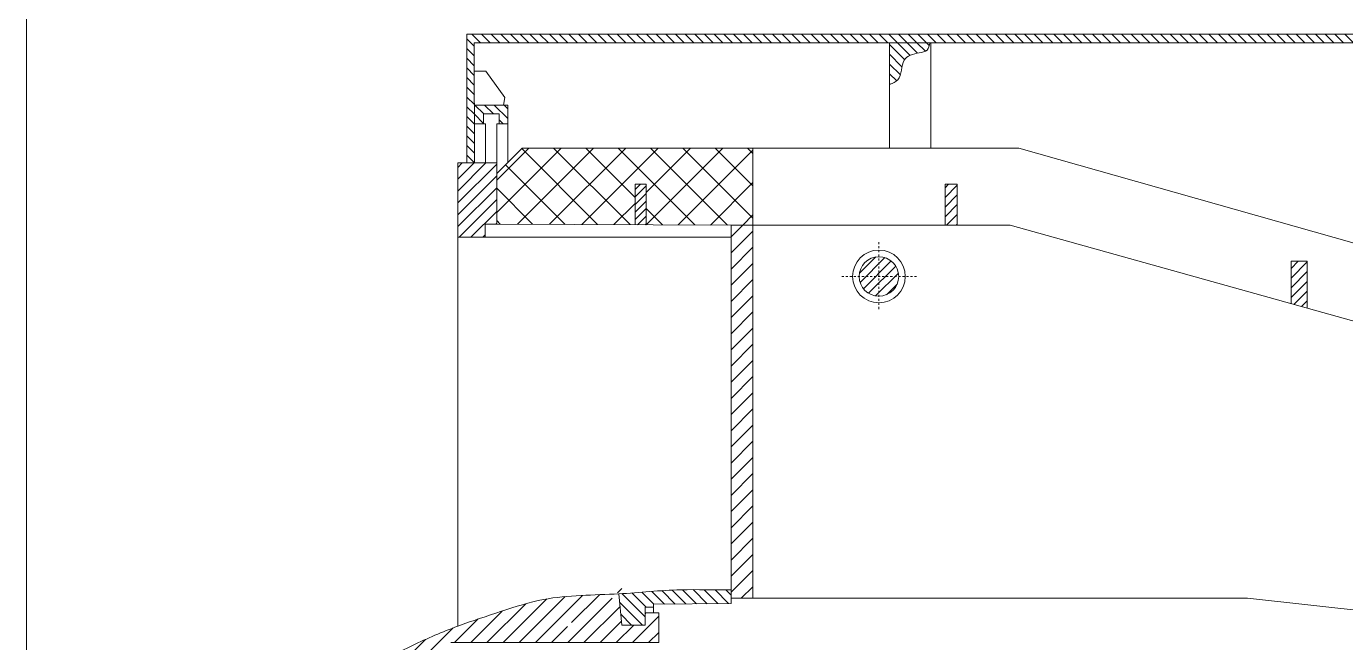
# Model space of a CAD drawing. Extents: x 0 to 420, y 0 to 297.
# Drawn here: x 0 to 65.2, y 203 to 233.4 of the extents above; entities that cross this region are included whole.
import ezdxf

# ---------------------------------------------------------------- set-up
doc = ezdxf.new("R2010")
doc.units = 0
doc.linetypes.add('ОСЕВАЯ', pattern=[50.79999999999998, 31.75, -6.349999999999997, 6.349999999999997, -6.349999999999997])
doc.layers.get('0').update_dxf_attribs({"linetype": 'CONTINUOUS'})
pattern_1 = [(135, (-22278.84894499822, -14110.31309145952), (-0.2395046625098725, -0.2395046625098724), [])]
pattern_2 = [(45, (-22278.84894499822, -14110.31309145952), (-0.3991744375164543, 0.3991744375164539), [])]
pattern_3 = [(45, (-22278.84894499822, -14110.31309145952), (-0.2395046625098725, 0.2395046625098724), [])]

msp = doc.modelspace()

# ---------------------------------------------------------------- hatches: boundary and pattern name
at = {"lineweight": 0, "ltscale": 0.0009}
h = msp.add_hatch(dxfattribs=at)
h.set_pattern_fill('ANSI31', color=256, scale=0.10668054865293, angle=90, style=0)
h.set_pattern_definition(pattern_1)
edge = h.paths.add_edge_path()
edge.add_line((21.75147055054186, 233.05491902394), (21.75218103228838, 226.6896855760914))
edge.add_line((21.75218103228679, 226.6896855760907), (22.13149412321229, 226.689685576094))
edge.add_line((22.13149412321491, 226.6896855760951), (22.11773746223696, 232.6255638223397))
edge.add_line((22.11773746223855, 232.6255638223396), (72.7366192477707, 232.6255638223376))
edge.add_spline(control_points=[(72.73661925049203, 232.625563832967), (72.77725214493535, 232.7669231052431), (72.80786797920234, 232.9097455042371), (72.83792438901605, 233.052649614723)], knot_values=[0.000219009574683, 0.000219009574683, 0.000219009574683, 0.000219009574683, 0.0039215877044403, 0.0039215877044403, 0.0039215877044403, 0.0039215877044403], degree=3, periodic=0)
edge.add_line((72.83792438899457, 233.0526496146496), (21.75147055054083, 233.05491902394))
at = {"lineweight": 0, "ltscale": 0.0007}
h = msp.add_hatch(dxfattribs=at)
h.set_pattern_fill('ANSI31', color=256, scale=0.10668054865293, angle=90, style=0)
h.set_pattern_definition(pattern_1)
edge = h.paths.add_edge_path()
edge.add_spline(control_points=[(42.63552590636379, 230.5713300704267), (42.79207525533638, 230.6294695488417), (43.29148023343168, 230.814939147628), (43.12356041552971, 231.8800866956144), (43.9478037556288, 232.1128580660113), (44.53808868057865, 232.1981419978909), (44.59300778690635, 232.4855647030194), (44.61975802752215, 232.6255638223352)], knot_values=[0, 0, 0, 0, 0.0039393094071484, 0.0125667129314772, 0.019530665393677, 0.0229632889664963, 0.026223040616836, 0.026223040616836, 0.026223040616836, 0.026223040616836], degree=3, periodic=0)
edge.add_line((44.61975802752625, 232.6255638223396), (42.63552590635993, 232.6255638223396))
edge.add_line((42.63552590635959, 232.6255638223396), (42.63552590636277, 230.5713300704282))
h = msp.add_hatch(dxfattribs=at)
h.set_pattern_fill('ANSI31', color=256, scale=0.10668054865293, angle=90, style=0)
h.set_pattern_definition(pattern_1)
h.paths.add_polyline_path([(22.12487526755205, 229.5456635948266), (22.12700399003722, 228.6271385611605), (22.57617583620834, 228.6271385611589), (22.57617583620834, 229.1137604616023), (23.34979098664485, 229.1137604616023), (23.34979098664485, 228.6271385611589), (23.7740046270153, 228.6271385611589), (23.7740046270153, 229.5456635948266)])
h = msp.add_hatch(dxfattribs=at)
h.set_pattern_fill('ANSI37', color=256, scale=0.3556018288431, angle=90, style=0)
h.set_pattern_definition([(135, (-22278.84894499822, -14110.31309145952), (-0.7983488750329087, -0.7983488750329079), []), (225, (-22278.84894499822, -14110.31309145952), (0.7983488750329087, -0.7983488750329079), [])])
h.paths.add_polyline_path([(24.48820550035544, 227.4233151465885), (23.22820255633474, 226.1730124057564), (23.22820255633474, 223.6724073180757), (30.06509387837287, 223.6416486632019), (30.06509387837287, 225.644839819629), (30.61171915605815, 225.644839819629), (30.60269606992461, 223.6392300317668), (34.80791412859332, 223.620311075059), (35.88116591066182, 223.620311075059), (35.88116591066182, 227.4233151465885)])
h = msp.add_hatch(dxfattribs=at)
h.set_pattern_fill('ANSI31', color=256, scale=0.13038733724247, style=0)
h.set_pattern_definition([(45, (-22278.84894499822, -14110.31309145952), (-0.2927279208453999, 0.2927279208453997), [])])
h.paths.add_polyline_path([(21.30829049978445, 223.0212078261514), (22.66308934429617, 223.0212078261528), (22.66308934429628, 223.6724073180757), (23.22820255633474, 223.6724073180757), (23.22820255633474, 226.6896855760922), (21.7514705505447, 226.6896855760922), (21.30829049978445, 226.6896855760922)])
h = msp.add_hatch(dxfattribs=at)
h.set_pattern_fill('ANSI31', color=256, scale=0.08297376006339, style=0)
h.set_pattern_definition([(45, (-22278.84894499822, -14110.31309145952), (-0.1862814041743453, 0.1862814041743452), [])])
h.paths.add_polyline_path([(30.61171915605815, 225.644839819629), (30.06509387837287, 225.644839819629), (30.06509387837287, 223.6416486632019), (30.60269606992461, 223.6392300317668)])
h = msp.add_hatch(dxfattribs=at)
h.set_pattern_fill('ANSI31', color=256, scale=0.10668054865293, style=0)
h.set_pattern_definition(pattern_3)
h.paths.add_polyline_path([(45.36990679578446, 223.620311075059), (45.97045966493545, 223.620311075059), (45.97045966493545, 225.6355809881268), (45.36990679578446, 225.6355809881268)])
h = msp.add_hatch(dxfattribs=at)
h.set_pattern_fill('ANSI31', color=256, scale=0.17780091442155, style=0)
h.set_pattern_definition(pattern_2)
h.paths.add_polyline_path([(34.8079141285948, 205.1884698477502), (35.88116591066182, 205.1884698477535), (35.88116591066182, 223.620311075059), (34.8079141285948, 223.620311075059), (34.8079141285948, 223.0212078261528)])
h = msp.add_hatch(dxfattribs=at)
h.set_pattern_fill('ANSI31', color=256, scale=0.10668054865293, style=0)
h.set_pattern_definition(pattern_3)
h.paths.add_polyline_path([(42.10717724758945, 221.0859395878427), (42.10717724758945, 222.0619285026711, 0.4142135623730991), (41.13118833276121, 221.0859395878427)])
h.paths.add_polyline_path([(43.08316616241779, 221.0859395878427, 0.4142135623730991), (42.10717724758945, 222.0619285026711), (42.10717724758945, 221.0859395878427)])
h.paths.add_polyline_path([(42.10717724758945, 221.0859395878427), (41.13118833276121, 221.0859395878427, 0.4142135623730991), (42.10717724758945, 220.1099506730144)])
h.paths.add_polyline_path([(43.08316616241779, 221.0859395878427), (42.10717724758945, 221.0859395878427), (42.10717724758945, 220.1099506730144, 0.4142135623730991)])
h = msp.add_hatch(dxfattribs=at)
h.set_pattern_fill('ANSI31', color=256, scale=0.10668054865293, style=0)
h.set_pattern_definition(pattern_3)
h.paths.add_polyline_path([(62.45998253533469, 219.7427749645465), (63.25858718329164, 219.5196293026885), (63.25858718329164, 221.8388232437805), (62.45998253533457, 221.8388232437805)])
h = msp.add_hatch(dxfattribs=at)
h.set_pattern_fill('ANSI31', color=256, scale=0.17780091442155, style=0)
h.set_pattern_definition(pattern_2)
edge = h.paths.add_edge_path()
edge.add_line((31.23209897600702, 203.0013920944622), (31.23209897600702, 204.4684998638182))
edge.add_line((31.23209897600702, 204.4684998638182), (30.55670745977784, 204.4684998638182))
edge.add_line((30.55670745977784, 204.4684998638182), (30.55670745977784, 203.8691527437275))
edge.add_line((30.55670745977773, 203.8691527437276), (29.40331499494778, 203.8691527437276))
edge.add_line((29.40331499494778, 203.8691527437276), (29.26195387720805, 205.4105116061327))
edge.add_spline(control_points=[(29.26195387720805, 205.4105116061327), (28.01731600755431, 205.3406729274908), (26.03186530210849, 205.3753064208418), (23.42405314394091, 204.536572642759), (21.24723753059345, 203.8265517966069), (19.20331731302247, 202.9606056954084), (17.364621339731, 201.9784203578257), (15.83905171114531, 200.9202721243288), (14.43287558152883, 199.7586851055258), (13.24689926888925, 198.6460245459756), (12.3282931746229, 197.3146926856589), (11.6276277153388, 196.0876347769472), (11.21573026189492, 194.6547694909662), (10.7736188367586, 193.5992667817099), (10.85808520095133, 192.8948865780504), (10.88063017755371, 192.7068799631032)], knot_values=[0.0468436609634293, 0.0468436609634305, 0.0468436609634305, 0.0468436609634305, 0.0782890578373258, 0.0965073315788045, 0.1157305303814971, 0.1363207385520895, 0.1525702440639309, 0.1684137107143928, 0.1831961993569697, 0.1987721109894029, 0.2092976362610911, 0.2240747581902496, 0.2341550930358186, 0.2472093856370924, 0.2519623269497524, 0.2519623269497524, 0.2519623269497524, 0.2519623269497524], degree=3, periodic=0)
edge.add_line((10.88063017755394, 192.7068799631037), (11.44824969678802, 192.7065528589476))
edge.add_spline(control_points=[(11.44824969678802, 192.7065528589482), (11.45082332854088, 193.0238658354586), (11.49698147947629, 193.7437437660527), (11.95959906958194, 194.978987526033), (12.51971672711238, 196.3374283214033), (13.41769337006656, 197.5004219654146), (14.26301117937384, 198.5179037534861), (15.19090383770367, 199.3412335744897), (16.24112077774282, 200.2567235485547), (17.37958062177392, 201.056183287489), (18.53695078608871, 201.8020578719094), (19.73402398970438, 202.3846329438327), (20.51692988525201, 202.7751737984867), (20.97042312543704, 203.0013920944601)], knot_values=[0, 0, 0, 0, 0.0080312036897872, 0.0180566078378178, 0.0331869887030378, 0.0450039860844837, 0.0550351602867587, 0.066643628709655, 0.0763222288249647, 0.0902913776430678, 0.1018034192855317, 0.1111224828723691, 0.1239517785072649, 0.1239517785072649, 0.1239517785072649, 0.1239517785072649], degree=3, periodic=0)
edge.add_line((20.97042312544033, 203.0013920944622), (31.23209897600702, 203.0013920944622))
h = msp.add_hatch(dxfattribs=at)
h.set_pattern_fill('ANSI31', color=256, scale=0.1185339429477, angle=90, style=0)
h.set_pattern_definition([(135, (-22278.84894499822, -14110.31309145952), (-0.2661162916776361, -0.266116291677636), [])])
edge = h.paths.add_edge_path()
edge.add_line((30.55670745977773, 204.7561800044952), (30.96508409224976, 204.7561800044952))
edge.add_line((30.96508409224976, 204.7561800044952), (30.96508409224976, 204.8974050587028))
edge.add_line((30.96508409224976, 204.897405058703), (34.80791412859162, 204.9340188303201))
edge.add_line((34.80791412859139, 204.9340188303201), (34.80791412859139, 205.1884698477502))
edge.add_line((34.80791412859139, 205.1884698477502), (34.80791412859162, 205.6115189824085))
edge.add_spline(control_points=[(34.8079141285948, 205.6115189824085), (33.97823635428768, 205.5881888608152), (32.12343643639781, 205.6842536413721), (30.28460126561083, 205.4678940336355), (29.26195387720827, 205.4105116061327)], knot_values=[0, 0, 0, 0, 0.0210067860181766, 0.0468436609634293, 0.0468436609634305, 0.0468436609634305, 0.0468436609634305], degree=3, periodic=0)
edge.add_line((29.26195387720827, 205.4105116061327), (29.40331499494778, 203.8691527437275))
edge.add_line((29.40331499494778, 203.8691527437276), (30.55670745977773, 203.8691527437276))
edge.add_line((30.55670745977773, 203.8691527437276), (30.55670745977773, 204.4684998638183))
edge.add_line((30.55670745977773, 204.4684998638182), (30.55670745977773, 204.7561800044952))

# ---------------------------------------------------------------- linework, layer by layer
at = {"lineweight": 0}
for p, q in [((0, 0), (0, 297.0000000000001)), ((21.7514705505447, 233.0549190239373), (72.88893497410595, 233.0526473486087)), ((21.7514705505447, 233.0549190239373), (21.75218103229122, 226.6896855760907)), ((22.11773746223878, 232.6255638223386), (72.73661924743396, 232.625563822337)), ((22.11773746223878, 232.625563822337), (22.1314941232198, 226.689685576094)), ((42.63552590636755, 227.4233151465903), (42.63552590636436, 232.625563822337)), ((44.6733563523968, 227.4233151465885), (44.6733563523968, 232.625563822337)), ((22.69078574518915, 231.2173546867351), (22.11773746223878, 231.2173546867372)), ((22.69078574518915, 231.2173546867351), (23.6363154436043, 229.9292377292185)), ((22.11773746223878, 229.5456635948266), (23.7740046270153, 229.5456635948266)), ((23.6363154436043, 229.9292377292185), (23.56769689266434, 229.545663594825)), ((23.7740046270153, 229.5456635948266), (23.7740046270153, 226.742308423945)), ((22.57617583620834, 229.1137604616023), (22.57617583620834, 228.6271385611589)), ((22.57617583620834, 229.1137604616023), (23.34979098664485, 229.1137604616023)), ((23.34979098664485, 229.1137604616023), (23.34979098664485, 228.6271385611589)), ((22.57617583620834, 228.6271385611589), (22.11773746223878, 228.6271385611605)), ((22.57617583620834, 228.6271385611589), (22.67792848215129, 228.6271385611589)), ((22.67792848215129, 228.6271385611589), (22.67792848215129, 226.6896855760924)), ((23.22820255633474, 228.6271385611589), (23.22820255633474, 226.6896855760924)), ((23.34979098664485, 228.6271385611589), (23.22820255633474, 228.6271385611589)), ((23.34979098664485, 228.6271385611589), (23.7740046270153, 228.6271385611589)), ((23.22820255633792, 226.1730124057598), (24.48820550035532, 227.4233151465885)), ((24.48820550035532, 227.4233151465885), (49.01251195004931, 227.4233151465885)), ((35.88116591066182, 227.4233151465885), (35.88116591066182, 205.1884698477535)), ((49.01251195004931, 227.4233151465885), (72.89372305117968, 220.6435807912305)), ((21.30829049978445, 226.6896855760924), (21.30829049978445, 203.8134748643049)), ((21.7514705505447, 226.6896855760924), (21.30829049978445, 226.6896855760924)), ((21.7514705505447, 226.6896855760924), (23.22820255633474, 226.6896855760924)), ((23.22820255633474, 226.6896855760924), (23.22820255633474, 223.6724073180757)), ((30.06509387837287, 223.6416486632007), (30.06509387837287, 225.644839819629)), ((30.06509387837287, 225.644839819629), (30.61171915605815, 225.644839819629)), ((30.61171915605815, 225.644839819629), (30.60269606992461, 223.6392300317671)), ((45.36990679578446, 223.620311075059), (45.36990679578446, 225.6355809881268)), ((45.36990679578446, 225.6355809881268), (45.97045966493545, 225.6355809881268)), ((45.97045966493545, 225.6355809881268), (45.97045966493545, 223.620311075059)), ((22.66308934429617, 223.6724073180757), (22.66308934429617, 223.0212078261528)), ((23.22820255633474, 223.6724073180757), (22.66308934429617, 223.6724073180757)), ((34.8079141285948, 223.620311075059), (23.22820255633474, 223.6724073180757)), ((34.8079141285948, 223.620311075059), (48.58286597078086, 223.620311075059)), ((34.8079141285948, 223.0212078261528), (34.8079141285948, 223.620311075059)), ((48.58286597078086, 223.620311075059), (75.86130075854658, 215.9981861591381)), ((22.66308934429617, 223.0212078261528), (21.30829049978445, 223.0212078261514)), ((22.66308934429617, 223.0212078261528), (34.8079141285948, 223.0212078261528)), ((34.8079141285948, 223.0212078261528), (34.8079141285948, 205.1884698477502)), ((29.40331499494778, 203.8691527437276), (29.26195387720793, 205.4105116061348)), ((30.55670745977773, 204.7561800044952), (30.96508409224635, 204.7561800044952)), ((30.55670745977773, 204.4684998638183), (30.55670745977773, 204.7561800044952)), ((34.80791412859139, 204.9340188303201), (30.96508409224976, 204.897405058703)), ((30.96508409224976, 204.897405058703), (30.96508409224976, 204.4684998638183)), ((34.80791412859139, 205.1884698477502), (34.80791412859139, 204.9340188303201)), ((35.88116591066182, 205.1884698477535), (34.80791412859139, 205.1884698477502)), ((35.88116591066182, 205.1884698477535), (60.30533436505016, 205.1884698477535)), ((69.79090147420266, 204.1441921623611), (60.3051267761241, 205.1884698477535)), ((30.55670745977773, 204.4684998638183), (30.55670745977773, 203.8691527437276)), ((31.23209897600702, 204.4684998638183), (30.55670745977773, 204.4684998638183)), ((30.96508409224976, 204.4684998638183), (31.23209897600702, 204.4684998638183)), ((31.23209897600702, 204.4684998638183), (31.23209897600702, 203.0013920944622)), ((30.55670745977773, 203.8691527437276), (29.40331499494778, 203.8691527437276)), ((31.23209897600702, 203.0013920944622), (20.97042312543567, 203.0013920944622))]:
    msp.add_line(p, q, dxfattribs=at)
at = {"linetype": 'ОСЕВАЯ', "lineweight": 0, "ltscale": 0.0007}
for p, q in [((42.10717724758945, 222.7774457416307), (42.10717724758945, 219.385416532667)), ((40.2692801117912, 221.0859395878429), (44.05219504850196, 221.0859395878429))]:
    msp.add_line(p, q, dxfattribs=at)
at = {"lineweight": 0, "ltscale": 0.0007}
for p, q in [((62.45998253533469, 221.8388232437805), (63.25858718329164, 221.8388232437805)), ((62.45998253533469, 219.7427749645485), (62.45998253533469, 221.8388232437805)), ((63.25858718329164, 221.8388232437805), (63.25858718329164, 219.5196293026874))]:
    msp.add_line(p, q, dxfattribs=at)
at = {"lineweight": 0, "ltscale": 0.0001}
for radius in [1.301318425190427, 0.9759889148283647]:
    msp.add_circle((42.10717724758945, 221.0859395878429), radius, dxfattribs=at)
at = {"lineweight": 0}
for points, knots in [([(42.63552590636379, 230.5713300704259), (42.79207525533899, 230.6294695488418), (43.29148023343242, 230.8149391476277), (43.12356041552976, 231.8800866956216), (43.94780375563044, 232.1128580660015), (44.53808868057904, 232.1981419978924), (44.59300778690894, 232.4855647030183), (44.61975802752237, 232.6255638223356)], [0, 0, 0, 0, 0.4669418765208336, 1.489582033661088, 2.315046777507575, 2.721929184246252, 3.108320400391798, 3.108320400391798, 3.108320400391798, 3.108320400391798]), ([(34.8079141285948, 205.6115189824097), (33.97823635428859, 205.5881888608176), (32.12343643638819, 205.6842536413701), (29.05022076371087, 205.3226553056512), (26.03186530211046, 205.375306420839), (23.42405314394218, 204.5365726427597), (21.24723753059413, 203.8265517966086), (19.20331731302614, 202.9606056954073), (17.36462133972832, 201.9784203578276), (15.83905171114764, 200.9202721243276), (14.43287558153032, 199.7586851055275), (13.24689926888553, 198.6460245459748), (12.32829317462442, 197.3146926856595), (11.62762771533265, 196.0876347769431), (11.21573026189401, 194.6547694909679), (10.77361883675346, 193.5992667817076), (10.85808520095205, 192.8948865780526), (10.88063017755371, 192.706879963103)], [0, 0, 0, 0, 2.490017175394768, 5.552563836103557, 9.279910715120764, 11.43939453539636, 13.71799608554768, 16.1586346461243, 18.08475260539046, 19.96274117743238, 21.71496784281657, 23.56124206361238, 24.80887407566144, 26.56046460334511, 27.75532643882201, 29.30270321324433, 29.86608808763384, 29.86608808763384, 29.86608808763384, 29.86608808763384])]:
    msp.add_open_spline(points, degree=3, knots=knots, dxfattribs=at)

doc.saveas('drawing.dxf')
